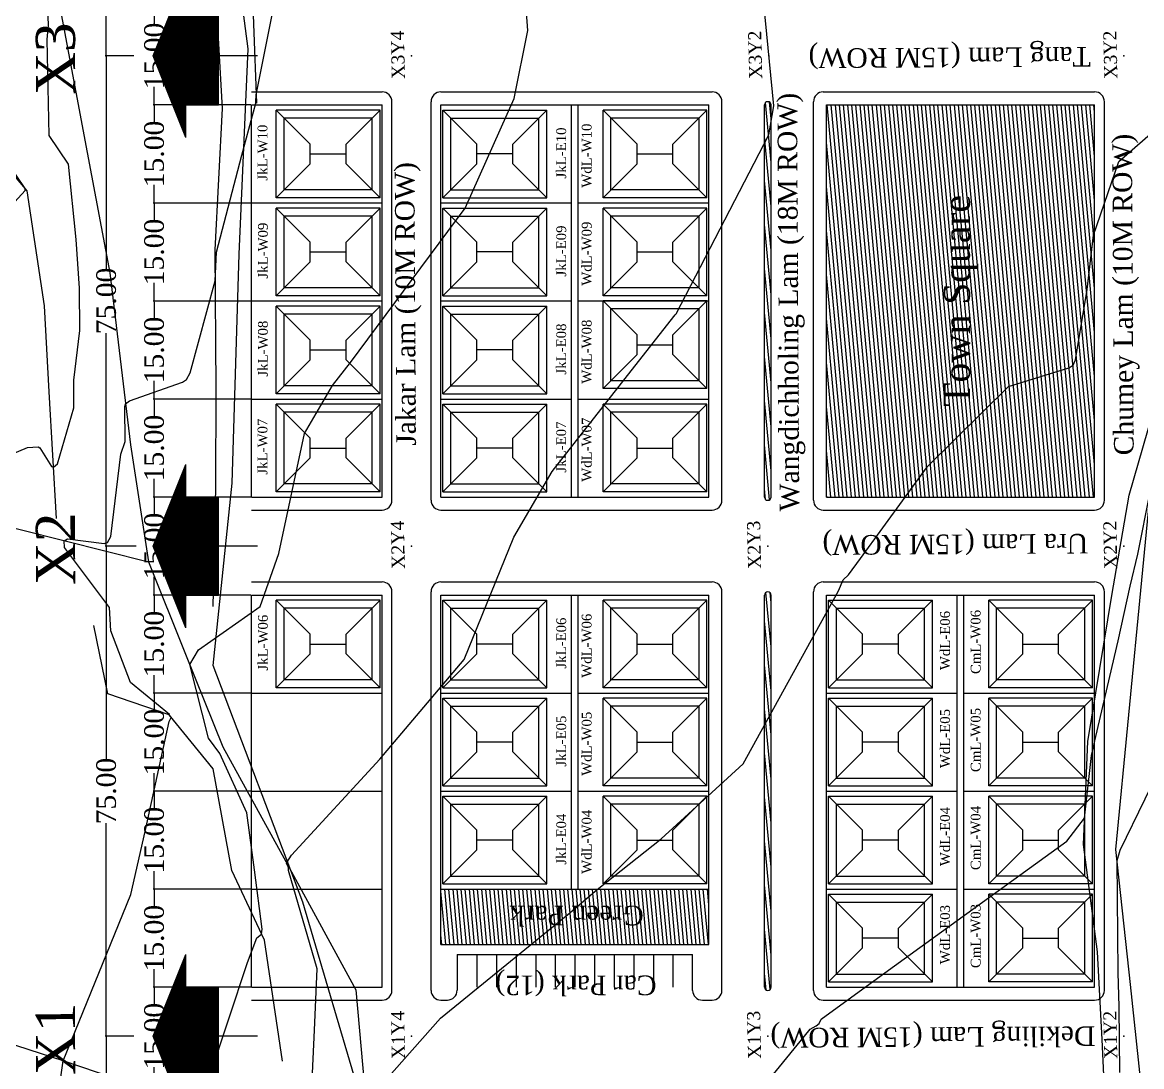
# Model space of a CAD drawing. Extents: x 15746 to 36625, y 87803 to 171760.
# Drawn here: x 19496.4 to 19667.6, y 88148.1 to 88307.9 of the extents above; entities that cross this region are included whole.
import ezdxf

# ---------------------------------------------------------------- set-up
doc = ezdxf.new("R2010")
doc.units = 0
doc.header["$LTSCALE"] = 5
doc.header["$MEASUREMENT"] = 0
for name, color, linetype in [('BOUNDARY', 7, 'FENCELINE2'), ('CONTOUR', 254, 'Continuous'), ('Demarcation', 7, 'Continuous'), ('Hatch2', 254, 'Continuous'), ('NewBuilding', 7, 'Continuous'), ('Phase1', 7, 'Continuous'), ('RELIEF', 255, 'Continuous'), ('STREAM & RIVER FRONT', 161, 'Continuous'), ('text', 7, 'Continuous')]:
    doc.layers.add(name, color=color, linetype=linetype)
doc.styles.get("Standard").update_dxf_attribs({"font": 'TIMES.TTF', "height": 3})
doc.linetypes.add('FENCELINE2', pattern='A,0.25,-0.1,[132,ltypeshp.shx,S=0.1,R=0,X=-0.1,Y=0],-0.1,1', length=1.45)
doc.dimstyles.get("Standard").update_dxf_attribs({"dimtxt": 0.2, "dimasz": 0.3, "dimexe": 0.18, "dimexo": 0.0625, "dimgap": 0.09, "dimtad": 0, "dimzin": 0, "dimdsep": 46, "dimtxsty": 'Standard', "dimblk": 'DOT', "dimcen": 0.09, "dimadec": 0, "dimazin": 0, "dimtfac": 1, "dimtofl": 0, "dimtmove": 2, "dimatfit": 2, "dimfxl": 1, "dimtolj": 1, "dimtzin": 0, "dimarcsym": 0})
pattern_1 = [(95.3223326, (108104.9439, 70465.10695), (-0.6223053866, -0.0579741825), [])]

# ---------------------------------------------------------------- blocks, each defined once
blk = doc.blocks.new('_Dot')
at = {"color": 0, "linetype": 'ByBlock', "lineweight": -2}
blk.add_line((-0.5, 0), (-1, 0), dxfattribs=at)
at = {"color": 0, "linetype": 'ByBlock', "const_width": 0.5}
blk.add_lwpolyline([(-0.25, 0, 1), (0.25, 0, 1)], format="xyb", close=True, dxfattribs=at)
blk = doc.blocks.new('*D94')
at = {"layer": 'Defpoints', "color": 0}
for p in [(19516.6, 88175.26), (19531.45, 88175.26), (19531.45, 88160.26)]:
    blk.add_point(p, dxfattribs=at)
at = {"layer": 'Demarcation', "color": 0, "lineweight": -2}
for p, q in [((19531.39, 88175.26), (19516.42, 88175.26)), ((19516.6, 88174.96), (19516.6, 88172.5)), ((19516.6, 88160.56), (19516.6, 88163.03)), ((19531.39, 88160.26), (19516.42, 88160.26))]:
    blk.add_line(p, q, dxfattribs=at)
at = {"layer": 'Demarcation', "color": 0, "lineweight": -2, "xscale": 0.3000000000000001, "yscale": 0.3000000000000001, "zscale": 0.3000000000000001}
for p, rotation in [((19516.6, 88175.26), 90), ((19516.6, 88160.26), 270)]:
    blk.add_blockref('_Dot', p, dxfattribs=dict(at, rotation=rotation))
at = {"layer": 'Demarcation', "color": 0, "insert": (19516.6, 88167.76), "char_height": 3, "attachment_point": 5, "rotation": 90}
blk.add_mtext('\\A1;15.00', dxfattribs=at)
blk = doc.blocks.new('*D95')
at = {"layer": 'Defpoints', "color": 0}
for p in [(19516.6, 88190.26), (19531.45, 88190.26), (19531.45, 88175.26)]:
    blk.add_point(p, dxfattribs=at)
at = {"layer": 'Demarcation', "color": 0, "lineweight": -2}
for p, q in [((19531.39, 88190.26), (19516.42, 88190.26)), ((19516.6, 88189.96), (19516.6, 88187.5)), ((19516.6, 88175.56), (19516.6, 88178.03)), ((19531.39, 88175.26), (19516.42, 88175.26))]:
    blk.add_line(p, q, dxfattribs=at)
at = {"layer": 'Demarcation', "color": 0, "lineweight": -2, "xscale": 0.3000000000000001, "yscale": 0.3000000000000001, "zscale": 0.3000000000000001}
for p, rotation in [((19516.6, 88190.26), 90), ((19516.6, 88175.26), 270)]:
    blk.add_blockref('_Dot', p, dxfattribs=dict(at, rotation=rotation))
at = {"layer": 'Demarcation', "color": 0, "insert": (19516.6, 88182.76), "char_height": 3, "attachment_point": 5, "rotation": 90}
blk.add_mtext('\\A1;15.00', dxfattribs=at)
blk = doc.blocks.new('*D96')
at = {"layer": 'Defpoints', "color": 0}
for p in [(19516.6, 88205.26), (19531.45, 88205.26), (19531.45, 88190.26)]:
    blk.add_point(p, dxfattribs=at)
at = {"layer": 'Demarcation', "color": 0, "lineweight": -2}
for p, q in [((19531.39, 88205.26), (19516.42, 88205.26)), ((19516.6, 88204.96), (19516.6, 88202.5)), ((19516.6, 88190.56), (19516.6, 88193.03)), ((19531.39, 88190.26), (19516.42, 88190.26))]:
    blk.add_line(p, q, dxfattribs=at)
at = {"layer": 'Demarcation', "color": 0, "lineweight": -2, "xscale": 0.3000000000000001, "yscale": 0.3000000000000001, "zscale": 0.3000000000000001}
for p, rotation in [((19516.6, 88205.26), 90), ((19516.6, 88190.26), 270)]:
    blk.add_blockref('_Dot', p, dxfattribs=dict(at, rotation=rotation))
at = {"layer": 'Demarcation', "color": 0, "insert": (19516.6, 88197.76), "char_height": 3, "attachment_point": 5, "rotation": 90}
blk.add_mtext('\\A1;15.00', dxfattribs=at)
blk = doc.blocks.new('*D97')
at = {"layer": 'Defpoints', "color": 0}
for p in [(19516.6, 88220.26), (19531.45, 88220.26), (19531.45, 88205.26)]:
    blk.add_point(p, dxfattribs=at)
at = {"layer": 'Demarcation', "color": 0, "lineweight": -2}
for p, q in [((19531.39, 88220.26), (19516.42, 88220.26)), ((19516.6, 88219.96), (19516.6, 88217.5)), ((19516.6, 88205.56), (19516.6, 88208.03)), ((19531.39, 88205.26), (19516.42, 88205.26))]:
    blk.add_line(p, q, dxfattribs=at)
at = {"layer": 'Demarcation', "color": 0, "lineweight": -2, "xscale": 0.3000000000000001, "yscale": 0.3000000000000001, "zscale": 0.3000000000000001}
for p, rotation in [((19516.6, 88220.26), 90), ((19516.6, 88205.26), 270)]:
    blk.add_blockref('_Dot', p, dxfattribs=dict(at, rotation=rotation))
at = {"layer": 'Demarcation', "color": 0, "insert": (19516.6, 88212.76), "char_height": 3, "attachment_point": 5, "rotation": 90}
blk.add_mtext('\\A1;15.00', dxfattribs=at)
blk = doc.blocks.new('*D98')
at = {"layer": 'Defpoints', "color": 0}
for p in [(19516.6, 88265.26), (19531.45, 88265.26), (19531.45, 88250.26)]:
    blk.add_point(p, dxfattribs=at)
at = {"layer": 'Demarcation', "color": 0, "lineweight": -2}
for p, q in [((19531.39, 88265.26), (19516.42, 88265.26)), ((19516.6, 88264.96), (19516.6, 88262.5)), ((19516.6, 88250.56), (19516.6, 88253.03)), ((19531.39, 88250.26), (19516.42, 88250.26))]:
    blk.add_line(p, q, dxfattribs=at)
at = {"layer": 'Demarcation', "color": 0, "lineweight": -2, "xscale": 0.3000000000000001, "yscale": 0.3000000000000001, "zscale": 0.3000000000000001}
for p, rotation in [((19516.6, 88265.26), 90), ((19516.6, 88250.26), 270)]:
    blk.add_blockref('_Dot', p, dxfattribs=dict(at, rotation=rotation))
at = {"layer": 'Demarcation', "color": 0, "insert": (19516.6, 88257.76), "char_height": 3, "attachment_point": 5, "rotation": 90}
blk.add_mtext('\\A1;15.00', dxfattribs=at)
blk = doc.blocks.new('*D99')
at = {"layer": 'Defpoints', "color": 0}
for p in [(19516.6, 88280.26), (19531.45, 88280.26), (19531.45, 88265.26)]:
    blk.add_point(p, dxfattribs=at)
at = {"layer": 'Demarcation', "color": 0, "lineweight": -2}
for p, q in [((19531.39, 88280.26), (19516.42, 88280.26)), ((19516.6, 88279.96), (19516.6, 88277.5)), ((19516.6, 88265.56), (19516.6, 88268.03)), ((19531.39, 88265.26), (19516.42, 88265.26))]:
    blk.add_line(p, q, dxfattribs=at)
at = {"layer": 'Demarcation', "color": 0, "lineweight": -2, "xscale": 0.3000000000000001, "yscale": 0.3000000000000001, "zscale": 0.3000000000000001}
for p, rotation in [((19516.6, 88280.26), 90), ((19516.6, 88265.26), 270)]:
    blk.add_blockref('_Dot', p, dxfattribs=dict(at, rotation=rotation))
at = {"layer": 'Demarcation', "color": 0, "insert": (19516.6, 88272.76), "char_height": 3, "attachment_point": 5, "rotation": 90}
blk.add_mtext('\\A1;15.00', dxfattribs=at)
blk = doc.blocks.new('*D100')
at = {"layer": 'Defpoints', "color": 0}
for p in [(19516.6, 88295.26), (19531.45, 88295.26), (19531.45, 88280.26)]:
    blk.add_point(p, dxfattribs=at)
at = {"layer": 'Demarcation', "color": 0, "lineweight": -2}
for p, q in [((19531.39, 88295.26), (19516.42, 88295.26)), ((19516.6, 88294.96), (19516.6, 88292.5)), ((19516.6, 88280.56), (19516.6, 88283.03)), ((19531.39, 88280.26), (19516.42, 88280.26))]:
    blk.add_line(p, q, dxfattribs=at)
at = {"layer": 'Demarcation', "color": 0, "lineweight": -2, "xscale": 0.3000000000000001, "yscale": 0.3000000000000001, "zscale": 0.3000000000000001}
for p, rotation in [((19516.6, 88295.26), 90), ((19516.6, 88280.26), 270)]:
    blk.add_blockref('_Dot', p, dxfattribs=dict(at, rotation=rotation))
at = {"layer": 'Demarcation', "color": 0, "insert": (19516.6, 88287.76), "char_height": 3, "attachment_point": 5, "rotation": 90}
blk.add_mtext('\\A1;15.00', dxfattribs=at)
blk = doc.blocks.new('*D112')
at = {"layer": 'Defpoints', "color": 0}
for p in [(19516.6, 88250.26), (19516.6, 88250.26), (19531.45, 88235.26)]:
    blk.add_point(p, dxfattribs=at)
at = {"layer": 'Demarcation', "color": 0, "lineweight": -2}
for p, q in [((19516.54, 88250.26), (19516.42, 88250.26)), ((19516.6, 88249.96), (19516.6, 88247.5)), ((19516.6, 88235.56), (19516.6, 88238.03)), ((19531.39, 88235.26), (19516.42, 88235.26))]:
    blk.add_line(p, q, dxfattribs=at)
at = {"layer": 'Demarcation', "color": 0, "lineweight": -2, "xscale": 0.3000000000000001, "yscale": 0.3000000000000001, "zscale": 0.3000000000000001}
for p, rotation in [((19516.6, 88250.26), 90), ((19516.6, 88235.26), 270)]:
    blk.add_blockref('_Dot', p, dxfattribs=dict(at, rotation=rotation))
at = {"layer": 'Demarcation', "color": 0, "insert": (19516.6, 88242.76), "char_height": 3, "attachment_point": 5, "rotation": 90}
blk.add_mtext('\\A1;15.00', dxfattribs=at)
blk = doc.blocks.new('*D113')
at = {"layer": 'Defpoints', "color": 0}
for p in [(19493.34, 88465.4), (19509.27, 88465.4), (19509.27, 88077)]:
    blk.add_point(p, dxfattribs=at)
at = {"layer": 'Demarcation', "color": 0, "lineweight": -2}
for p, q in [((19509.2, 88465.4), (19493.16, 88465.4)), ((19493.34, 88465.1), (19493.34, 88277.21)), ((19493.34, 88077.3), (19493.34, 88265.18)), ((19509.2, 88077), (19493.16, 88077))]:
    blk.add_line(p, q, dxfattribs=at)
at = {"layer": 'Demarcation', "color": 0, "lineweight": -2, "xscale": 0.3000000000000001, "yscale": 0.3000000000000001, "zscale": 0.3000000000000001}
for p, rotation in [((19493.34, 88465.4), 90), ((19493.34, 88077), 270)]:
    blk.add_blockref('_Dot', p, dxfattribs=dict(at, rotation=rotation))
at = {"layer": 'Demarcation', "color": 0, "insert": (19493.34, 88271.2), "char_height": 3, "attachment_point": 5, "rotation": 90}
blk.add_mtext('\\A1;389.00', dxfattribs=at)
blk = doc.blocks.new('*D101')
at = {"layer": 'Defpoints', "color": 0}
for p in [(19516.6, 88310.26), (19531.45, 88310.26), (19531.45, 88295.26)]:
    blk.add_point(p, dxfattribs=at)
at = {"layer": 'Demarcation', "color": 0, "lineweight": -2}
for p, q in [((19531.39, 88310.26), (19516.42, 88310.26)), ((19516.6, 88309.96), (19516.6, 88307.5)), ((19516.6, 88295.56), (19516.6, 88298.03)), ((19531.39, 88295.26), (19516.42, 88295.26))]:
    blk.add_line(p, q, dxfattribs=at)
at = {"layer": 'Demarcation', "color": 0, "lineweight": -2, "xscale": 0.3000000000000001, "yscale": 0.3000000000000001, "zscale": 0.3000000000000001}
for p, rotation in [((19516.6, 88310.26), 90), ((19516.6, 88295.26), 270)]:
    blk.add_blockref('_Dot', p, dxfattribs=dict(at, rotation=rotation))
at = {"layer": 'Demarcation', "color": 0, "insert": (19516.6, 88302.76), "char_height": 3, "attachment_point": 5, "rotation": 90}
blk.add_mtext('\\A1;15.00', dxfattribs=at)
blk = doc.blocks.new('*D111')
at = {"layer": 'Defpoints', "color": 0}
for p in [(19516.6, 88235.26), (19531.45, 88235.26), (19531.45, 88220.26)]:
    blk.add_point(p, dxfattribs=at)
at = {"layer": 'Demarcation', "color": 0, "lineweight": -2}
for p, q in [((19531.39, 88235.26), (19516.42, 88235.26)), ((19516.6, 88234.96), (19516.6, 88232.5)), ((19516.6, 88220.56), (19516.6, 88223.03)), ((19531.39, 88220.26), (19516.42, 88220.26))]:
    blk.add_line(p, q, dxfattribs=at)
at = {"layer": 'Demarcation', "color": 0, "lineweight": -2, "xscale": 0.3000000000000001, "yscale": 0.3000000000000001, "zscale": 0.3000000000000001}
for p, rotation in [((19516.6, 88235.26), 90), ((19516.6, 88220.26), 270)]:
    blk.add_blockref('_Dot', p, dxfattribs=dict(at, rotation=rotation))
at = {"layer": 'Demarcation', "color": 0, "insert": (19516.6, 88227.76), "char_height": 3, "attachment_point": 5, "rotation": 90}
blk.add_mtext('\\A1;15.00', dxfattribs=at)
blk = doc.blocks.new('*D93')
at = {"layer": 'Defpoints', "color": 0}
for p in [(19516.6, 88160.26), (19531.45, 88160.26), (19531.45, 88145.26)]:
    blk.add_point(p, dxfattribs=at)
at = {"layer": 'Demarcation', "color": 0, "lineweight": -2}
for p, q in [((19531.39, 88160.26), (19516.42, 88160.26)), ((19516.6, 88159.96), (19516.6, 88157.5)), ((19516.6, 88145.56), (19516.6, 88148.03)), ((19531.39, 88145.26), (19516.42, 88145.26))]:
    blk.add_line(p, q, dxfattribs=at)
at = {"layer": 'Demarcation', "color": 0, "lineweight": -2, "xscale": 0.3000000000000001, "yscale": 0.3000000000000001, "zscale": 0.3000000000000001}
for p, rotation in [((19516.6, 88160.26), 90), ((19516.6, 88145.26), 270)]:
    blk.add_blockref('_Dot', p, dxfattribs=dict(at, rotation=rotation))
at = {"layer": 'Demarcation', "color": 0, "insert": (19516.6, 88152.76), "char_height": 3, "attachment_point": 5, "rotation": 90}
blk.add_mtext('\\A1;15.00', dxfattribs=at)
blk = doc.blocks.new('wall')
at = {"layer": 'Phase1'}
for p, q in [((-5.5, 6.75), (-5.5, -6.75)), ((-5.5, 6.75), (5.5, 6.75)), ((5.5, 6.75), (5.5, -6.75)), ((-5.5, -6.75), (5.5, -6.75))]:
    blk.add_line(p, q, dxfattribs=at)
blk = doc.blocks.new('newbuilding')
at = {"layer": 'NewBuilding'}
h = blk.add_hatch(dxfattribs=at)
h.set_pattern_fill('ANSI31', color=254, scale=5, style=0)
edge = h.paths.add_edge_path()
edge.add_line((17652.16, 88529.49), (17663.16, 88529.49))
edge = h.paths.add_edge_path()
edge.add_line((17652.16, 88542.99), (17652.16, 88529.49))
edge = h.paths.add_edge_path()
edge.add_line((17663.16, 88542.99), (17663.16, 88529.49))
edge = h.paths.add_edge_path()
edge.add_line((17652.16, 88542.99), (17663.16, 88542.99))
at = {"layer": 'NewBuilding', "color": 253}
for p, q in [((17650.96, 88544.19), (17656.16, 88538.99)), ((17650.96, 88544.19), (17664.36, 88544.19)), ((17650.96, 88544.19), (17650.96, 88528.29)), ((17664.36, 88544.19), (17659.16, 88538.99)), ((17664.36, 88544.19), (17664.36, 88528.29)), ((17656.16, 88538.99), (17659.16, 88538.99)), ((17657.66, 88533.49), (17657.66, 88538.99)), ((17650.96, 88528.29), (17656.16, 88533.49)), ((17656.16, 88533.49), (17659.16, 88533.49)), ((17664.36, 88528.29), (17659.16, 88533.49)), ((17650.96, 88528.29), (17664.36, 88528.29))]:
    blk.add_line(p, q, dxfattribs=at)
at = {"layer": 'NewBuilding'}
blk.add_blockref('wall', (17657.66, 88536.24), dxfattribs=at)

msp = doc.modelspace()

# ---------------------------------------------------------------- hatches: boundary and pattern name
at = {"layer": 'Hatch2'}
h = msp.add_hatch(dxfattribs=at)
h.set_pattern_fill('ANSI31', color=3, scale=5, angle=50.32233, style=0)
h.set_pattern_definition(pattern_1)
edge = h.paths.add_edge_path()
edge.add_arc((19610.454, 88235.265), 0.5, 180, 360)
edge.add_line((19610.954, 88235.265), (19610.954, 88295.265))
edge.add_arc((19610.454, 88295.265), 0.5, 360, 540)
edge.add_line((19609.954, 88295.265), (19609.954, 88235.265))
h = msp.add_hatch(dxfattribs=at)
h.set_pattern_fill('ANSI31', color=3, scale=5, angle=50.32233, style=0)
h.set_pattern_definition(pattern_1)
h.paths.add_polyline_path([(19619.454, 88235.265), (19619.454, 88295.265), (19660.454, 88295.265), (19660.454, 88235.265)])
h = msp.add_hatch(dxfattribs=at)
h.set_pattern_fill('ANSI31', color=3, scale=5, angle=50.32233, style=0)
h.set_pattern_definition(pattern_1)
edge = h.paths.add_edge_path()
edge.add_arc((19610.454, 88160.265), 0.5, 180, 360)
edge.add_line((19610.954, 88160.265), (19610.954, 88220.265))
edge.add_arc((19610.454, 88220.265), 0.5, 0, 180)
edge.add_line((19609.954, 88220.265), (19609.954, 88160.265))
h = msp.add_hatch(dxfattribs=at)
h.set_pattern_fill('ANSI31', color=3, scale=5, angle=50.32233, style=0)
h.set_pattern_definition(pattern_1)
h.paths.add_polyline_path([(19560.454, 88175.265), (19560.454, 88166.765), (19574.201, 88166.765), (19579.877, 88171.396), (19584.427, 88175.265), (19581.454, 88175.265), (19580.454, 88175.265)])
h.paths.add_polyline_path([(19601.454, 88166.765), (19601.454, 88175.265), (19584.433, 88175.265), (19584.348, 88175.198), (19579.877, 88171.396), (19574.201, 88166.765)])
at = {"layer": 'Phase1'}
h = msp.add_hatch(dxfattribs=at)
h.set_pattern_fill('ANSI31', color=254, angle=50.32233, style=0)
h.set_pattern_definition([(95.32233263, (76475.47737, 18021.14355), (-0.12446107732, -0.0115948365), [])])
h.paths.add_polyline_path([(19521.454, 88160.265), (19526.454, 88160.265), (19526.454, 88145.265), (19521.454, 88145.265), (19521.454, 88140.265), (19516.454, 88152.765), (19521.454, 88165.265)])
h.paths.add_polyline_path([(19526.454, 88220.265), (19526.454, 88235.265), (19521.454, 88235.265), (19521.454, 88240.265), (19516.454, 88227.765), (19521.454, 88215.265), (19521.454, 88220.265)])
h.paths.add_polyline_path([(19516.454, 88302.765), (19521.454, 88315.265), (19521.454, 88310.265), (19526.454, 88310.265), (19526.454, 88295.265), (19521.454, 88295.265), (19521.454, 88290.265)])
h.paths.add_polyline_path([(19515.455, 88377.765), (19520.455, 88390.265), (19520.455, 88385.265), (19525.455, 88385.265), (19525.455, 88370.265), (19520.455, 88370.265), (19520.455, 88365.265)])

# ---------------------------------------------------------------- linework, layer by layer
at = {"layer": 'BOUNDARY'}
msp.add_lwpolyline([(19548.478, 88142.347), (19539.333, 88173.26), (19525.611, 88209.476), (19528.546, 88237.366), (19529.589, 88272.442), (19530.969, 88303.867), (19526.705, 88336.606), (19524.21, 88370.124), (19529.366, 88393.925), (19537.281, 88421.053), (19541.446, 88442.307), (19560.653, 88463.277), (19582.708, 88445.265), (19601.454, 88432.171), (19614.114, 88414.515), (19627.269, 88398.367), (19647.91, 88384.859), (19662.842, 88370.545), (19664.475, 88346.152), (19669.454, 88345.4)], dxfattribs=at)
at = {"layer": 'CONTOUR', "color": 33}
for points in [[(19480.291, 88235.711), (19497.212, 88242.851), (19498.843, 88242.966), (19499.09, 88242.799), (19500.884, 88239.957), (19501.189, 88239.833), (19501.806, 88240.352), (19504.293, 88248.913), (19504.319, 88253.128), (19505.209, 88260.749), (19505.142, 88267.23), (19504.662, 88274.666), (19503.502, 88286.197), (19500.517, 88290.611), (19500.2, 88305.297), (19500.448, 88307.498), (19499.824, 88322.74)], [(19525.061, 88146.498), (19530.882, 88164.054), (19532.303, 88167.802), (19532.989, 88168.362), (19533.03, 88168.419), (19533.127, 88169.146), (19531.924, 88178.239), (19530.774, 88186.936), (19526.63, 88196.024), (19524.914, 88198.35), (19522.041, 88209.616), (19523.38, 88211.857), (19532.807, 88218.528), (19535.645, 88226.645), (19539.578, 88244.974), (19543.873, 88252.353), (19546.615, 88255.85), (19564.163, 88279.452), (19571.648, 88296.252), (19573.738, 88306.666), (19572.515, 88323.336)], [(19499.64, 88127.853), (19502.648, 88149.001), (19502.649, 88149.006), (19502.648, 88149.007), (19513.042, 88174.442), (19515.225, 88184.091), (19518.892, 88200.924), (19519.17, 88201.522), (19519.178, 88201.575), (19519.167, 88201.601), (19518.95, 88201.883), (19518.924, 88201.985), (19512.987, 88206.899), (19509.977, 88214.775), (19509.758, 88218.359), (19502.867, 88227.533), (19502.82, 88228.576), (19503.309, 88228.85), (19508.956, 88228.141), (19509.44, 88228.304), (19509.961, 88229.219), (19511.502, 88241.811), (19512.175, 88243.78), (19512.082, 88249.106), (19512.211, 88249.519), (19512.8, 88249.993), (19520.925, 88252.84), (19521.534, 88253.264), (19522.102, 88254.278), (19525.944, 88268.366), (19526.11, 88272.76), (19529.993, 88287.589), (19532.124, 88295.532), (19532.146, 88295.816), (19532.185, 88296.83), (19536.488, 88318.264)], [(19540.814, 88147.08), (19541.119, 88153.691), (19541.506, 88163.079), (19537.159, 88178.125), (19537.123, 88178.445), (19537.091, 88178.686), (19536.844, 88179.203), (19536.835, 88179.248), (19536.867, 88179.35), (19537.58, 88180.475), (19551.126, 88195.142), (19563.995, 88210.405), (19571.621, 88229.11), (19577.471, 88239.163), (19596.076, 88262.894), (19596.316, 88263.123), (19596.453, 88263.312), (19610.641, 88290.702), (19611.368, 88295.106), (19609.833, 88310.808)], [(19548.962, 88142.587), (19560.411, 88155.512), (19579.877, 88171.396), (19584.348, 88175.198), (19594.139, 88182.944), (19606.684, 88194.445), (19621.263, 88220.922), (19622.004, 88222.571), (19622.817, 88223.342), (19624.62, 88225.843), (19634.874, 88239.955), (19647.308, 88252.188), (19656.531, 88255.032), (19657.177, 88255.463), (19657.558, 88256.255), (19659.295, 88267.047), (19660.278, 88275.32), (19664.169, 88286.59), (19676.708, 88297.557)], [(19484.898, 88269.188), (19496.862, 88282.193), (19496.861, 88282.472), (19487.392, 88296.474)], [(19599.847, 88132.865), (19616.075, 88152.742), (19616.928, 88153.807), (19617.872, 88154.318), (19618.312, 88154.722), (19618.642, 88155.355), (19628.92, 88162.847), (19656.228, 88182.58), (19658.925, 88186.123), (19659.975, 88195.705), (19660.625, 88198.619), (19664.078, 88213.272), (19665.874, 88221.619), (19667.077, 88226.541), (19668.963, 88235.984)], [(19664.327, 88147.182), (19664.198, 88157.254), (19664.086, 88162.52), (19663.913, 88179.621), (19664.369, 88181.223), (19672.01, 88196.918)]]:
    msp.add_lwpolyline(points, dxfattribs=at)
at = {"layer": 'Demarcation'}
for p, q in [((19509.266, 88303.065), (19509.266, 88335.352)), ((19513.488, 88302.765), (19509.086, 88302.765)), ((19509.266, 88302.465), (19509.266, 88270.177)), ((19532.391, 88302.765), (19520.739, 88302.765)), ((19509.266, 88228.065), (19509.266, 88260.352)), ((19513.83, 88227.765), (19509.086, 88227.765)), ((19509.266, 88227.465), (19509.266, 88195.177)), ((19532.391, 88227.765), (19520.739, 88227.765)), ((19509.266, 88153.065), (19509.266, 88185.352)), ((19513.495, 88152.765), (19509.086, 88152.765)), ((19509.266, 88152.465), (19509.266, 88119.773)), ((19532.391, 88152.765), (19520.739, 88152.765))]:
    msp.add_line(p, q, dxfattribs=at)
at = {"layer": 'Phase1', "color": 254}
for p, q in [((19516.454, 88302.765), (19521.454, 88315.265)), ((19526.454, 88295.265), (19526.454, 88310.265)), ((19521.454, 88290.265), (19516.454, 88302.765)), ((19521.454, 88290.265), (19521.454, 88295.265)), ((19521.454, 88295.265), (19526.454, 88295.265)), ((19516.454, 88227.765), (19521.454, 88240.265)), ((19521.454, 88235.265), (19521.454, 88240.265)), ((19521.454, 88235.265), (19526.454, 88235.265)), ((19526.454, 88220.265), (19526.454, 88235.265)), ((19521.454, 88215.265), (19516.454, 88227.765)), ((19521.454, 88215.265), (19521.454, 88220.265)), ((19521.454, 88220.265), (19526.454, 88220.265)), ((19531.454, 88160.265), (19531.454, 88205.265)), ((19531.454, 88190.265), (19551.454, 88190.265)), ((19531.454, 88175.265), (19551.454, 88175.265)), ((19516.454, 88152.765), (19521.454, 88165.265)), ((19521.454, 88160.265), (19521.454, 88165.265)), ((19521.454, 88160.265), (19526.454, 88160.265)), ((19526.454, 88145.265), (19526.454, 88160.265)), ((19521.454, 88140.265), (19516.454, 88152.765))]:
    msp.add_line(p, q, dxfattribs=at)
at = {"layer": 'Phase1'}
for p, q in [((19531.454, 88297.265), (19551.454, 88297.265)), ((19560.454, 88297.265), (19601.954, 88297.265)), ((19618.954, 88297.265), (19660.454, 88297.265)), ((19531.454, 88295.265), (19551.454, 88295.265)), ((19531.454, 88235.265), (19531.454, 88295.265)), ((19551.454, 88235.265), (19551.454, 88295.265)), ((19552.954, 88234.765), (19552.954, 88295.765)), ((19558.954, 88234.765), (19558.954, 88295.765)), ((19560.454, 88295.265), (19601.454, 88295.265)), ((19560.454, 88235.265), (19560.454, 88295.265)), ((19580.454, 88235.265), (19580.454, 88295.265)), ((19581.454, 88235.265), (19581.454, 88295.265)), ((19601.454, 88235.265), (19601.454, 88295.265)), ((19603.454, 88234.765), (19603.454, 88295.765)), ((19609.954, 88235.265), (19609.954, 88295.265)), ((19610.954, 88235.265), (19610.954, 88295.265)), ((19617.454, 88234.765), (19617.454, 88295.765)), ((19619.454, 88295.265), (19660.454, 88295.265)), ((19619.454, 88235.265), (19619.454, 88295.265)), ((19660.454, 88235.265), (19660.454, 88295.265)), ((19661.954, 88234.765), (19661.954, 88295.765)), ((19531.454, 88280.265), (19551.454, 88280.265)), ((19560.454, 88280.265), (19580.454, 88280.265)), ((19581.454, 88280.265), (19601.454, 88280.265)), ((19531.454, 88265.265), (19551.454, 88265.265)), ((19560.454, 88265.265), (19580.454, 88265.265)), ((19581.454, 88265.265), (19601.454, 88265.265)), ((19531.454, 88250.265), (19551.454, 88250.265)), ((19560.454, 88250.265), (19580.454, 88250.265)), ((19581.454, 88250.265), (19601.454, 88250.265)), ((19531.454, 88235.265), (19551.454, 88235.265)), ((19560.454, 88235.265), (19601.454, 88235.265)), ((19619.454, 88235.265), (19660.454, 88235.265)), ((19531.454, 88233.265), (19551.454, 88233.265)), ((19560.454, 88233.265), (19601.954, 88233.265)), ((19618.954, 88233.265), (19660.454, 88233.265)), ((19531.454, 88222.265), (19551.454, 88222.265)), ((19560.454, 88222.265), (19601.954, 88222.265)), ((19618.954, 88222.265), (19660.454, 88222.265)), ((19531.454, 88220.265), (19551.454, 88220.265)), ((19531.454, 88205.265), (19531.454, 88220.265)), ((19551.454, 88160.265), (19551.454, 88220.265)), ((19552.954, 88159.765), (19552.954, 88220.765)), ((19558.954, 88159.765), (19558.954, 88220.765)), ((19560.454, 88220.265), (19601.454, 88220.265)), ((19560.454, 88166.765), (19560.454, 88220.265)), ((19580.454, 88175.265), (19580.454, 88220.265)), ((19581.454, 88175.265), (19581.454, 88220.265)), ((19601.454, 88166.765), (19601.454, 88220.265)), ((19603.454, 88159.765), (19603.454, 88220.765)), ((19609.954, 88160.265), (19609.954, 88220.265)), ((19610.954, 88160.265), (19610.954, 88220.265)), ((19617.454, 88159.765), (19617.454, 88220.765)), ((19619.454, 88220.265), (19660.454, 88220.265)), ((19619.454, 88160.265), (19619.454, 88220.265)), ((19639.454, 88160.265), (19639.454, 88220.265)), ((19640.454, 88160.265), (19640.454, 88220.265)), ((19660.454, 88160.265), (19660.454, 88220.265)), ((19661.954, 88159.765), (19661.954, 88220.765)), ((19531.454, 88205.265), (19551.454, 88205.265)), ((19560.454, 88205.265), (19580.454, 88205.265)), ((19581.454, 88205.265), (19601.454, 88205.265)), ((19619.454, 88205.265), (19639.454, 88205.265)), ((19640.454, 88205.265), (19660.454, 88205.265)), ((19560.454, 88190.265), (19580.454, 88190.265)), ((19581.454, 88190.265), (19601.454, 88190.265)), ((19619.454, 88190.265), (19639.454, 88190.265)), ((19640.454, 88190.265), (19660.454, 88190.265)), ((19560.454, 88175.265), (19580.454, 88175.265)), ((19580.454, 88175.265), (19581.454, 88175.265)), ((19581.454, 88175.265), (19601.454, 88175.265)), ((19619.454, 88175.265), (19639.454, 88175.265)), ((19640.454, 88175.265), (19660.454, 88175.265)), ((19560.454, 88166.765), (19601.454, 88166.765)), ((19562.954, 88165.265), (19598.961, 88165.265)), ((19562.954, 88165.265), (19562.954, 88159.796)), ((19565.954, 88165.265), (19565.954, 88160.265)), ((19568.954, 88165.265), (19568.954, 88160.265)), ((19571.954, 88165.265), (19571.954, 88160.265)), ((19574.954, 88165.265), (19574.954, 88160.265)), ((19577.954, 88165.265), (19577.954, 88160.265)), ((19580.954, 88165.265), (19580.954, 88160.265)), ((19583.954, 88165.265), (19583.954, 88160.265)), ((19586.954, 88165.265), (19586.954, 88160.265)), ((19589.954, 88165.265), (19589.954, 88160.265)), ((19592.954, 88165.265), (19592.954, 88160.265)), ((19595.954, 88165.265), (19595.954, 88160.265)), ((19598.961, 88159.765), (19598.961, 88165.265)), ((19531.454, 88160.265), (19551.454, 88160.265)), ((19619.454, 88160.265), (19660.454, 88160.265)), ((19531.454, 88158.265), (19551.454, 88158.265)), ((19560.454, 88158.265), (19561.462, 88158.265)), ((19600.457, 88158.265), (19601.954, 88158.265)), ((19618.954, 88158.265), (19660.454, 88158.265))]:
    msp.add_line(p, q, dxfattribs=at)
for centre, radius, start, end in [((19551.454, 88295.765), 1.5, 0, 90), ((19560.454, 88295.765), 1.5, 90, 180), ((19601.954, 88295.765), 1.5, 0, 90), ((19618.954, 88295.765), 1.5, 90, 180), ((19660.454, 88295.765), 1.5, 0, 90), ((19610.454, 88295.265), 0.5, 360, 180), ((19610.454, 88235.265), 0.5, 180, 360), ((19551.454, 88234.765), 1.5, 270, 0), ((19560.454, 88234.765), 1.5, 180, 270), ((19601.954, 88234.765), 1.5, 270, 0), ((19618.954, 88234.765), 1.5, 180, 270), ((19660.454, 88234.765), 1.5, 270, 0), ((19551.454, 88220.765), 1.5, 0, 90), ((19560.454, 88220.765), 1.5, 90, 180), ((19601.954, 88220.765), 1.5, 0, 90), ((19618.954, 88220.765), 1.5, 90, 180), ((19660.454, 88220.765), 1.5, 0, 90), ((19610.454, 88220.265), 0.5, 0, 180), ((19551.454, 88159.765), 1.5, 270, 0), ((19560.454, 88159.765), 1.5, 180, 270), ((19561.435, 88159.787), 1.5, 270, 0), ((19600.461, 88159.765), 1.5, 180, 270), ((19601.954, 88159.765), 1.5, 270, 0), ((19610.454, 88160.265), 0.5, 180, 360), ((19618.954, 88159.765), 1.5, 180, 270), ((19660.454, 88159.765), 1.5, 270, 0)]:
    msp.add_arc(centre, radius, start, end, dxfattribs=at)
for p in [(19555.954, 88302.765), (19610.619, 88302.765), (19664.954, 88302.765), (19555.954, 88227.765), (19610.454, 88227.765), (19664.954, 88227.765), (19555.954, 88152.765), (19610.454, 88152.765), (19664.954, 88152.765)]:
    msp.add_point(p, dxfattribs=at)
at = {"layer": 'RELIEF'}
for points in [[(19543.482, 88447.529), (19540.085, 88434.197), (19541.038, 88419.586), (19532.667, 88396.191), (19533.14, 88384.588), (19529.066, 88368.682), (19528.443, 88356.15), (19529.774, 88335.203), (19531.304, 88319.879), (19532.234, 88295.55)], [(19525.6, 88218.495), (19526.038, 88236.654), (19526.079, 88251.851), (19525.905, 88273.069), (19527.033, 88294.7), (19525.926, 88314.568), (19524.546, 88329.755), (19522.445, 88352.198), (19521.094, 88372.933), (19522.546, 88384.308), (19528.636, 88399.024), (19532.155, 88417.341), (19535.978, 88441.929)], [(19501.633, 88232.003), (19500.532, 88251.363), (19499.803, 88264.543), (19497.151, 88282.127), (19483.646, 88298.146), (19483.373, 88314.838), (19483.1, 88331.529), (19482.826, 88348.22), (19482.196, 88359.994), (19481.874, 88371.86), (19479.522, 88380.175), (19474.968, 88383.53)], [(19669.989, 88123.412), (19668.16, 88140.002), (19665.944, 88160.675), (19663.727, 88181.348), (19665.701, 88201.945), (19667.674, 88222.543), (19669.648, 88243.14), (19679.463, 88261.216), (19682.579, 88274.577), (19685.696, 88287.938)], [(19662.264, 88138.091), (19661.632, 88152.228), (19660.906, 88165.678), (19658.755, 88182.078), (19659.419, 88197.829), (19663.086, 88220.19), (19665.727, 88235.539), (19670.01, 88250.396)], [(19536.214, 88148.935), (19533.485, 88167.449), (19528.486, 88178.104), (19525.601, 88193.688), (19518.903, 88201.911), (19509.518, 88205.129), (19507.383, 88215.587)]]:
    msp.add_lwpolyline(points, dxfattribs=at)
at = {"layer": 'STREAM & RIVER FRONT'}
for points in [[(19495.962, 88343.338), (19499.419, 88324.896), (19502.877, 88306.454), (19506.334, 88288.012), (19509.792, 88269.57), (19511.378, 88256.417), (19512.964, 88243.264), (19515.725, 88225.326), (19521.405, 88211.195), (19527.086, 88197.063), (19537.271, 88178.451), (19547.455, 88159.838), (19549, 88142.139), (19550.544, 88124.44), (19552.284, 88110.753), (19565.653, 88111.714), (19581.316, 88109.104), (19596.978, 88106.494), (19615.571, 88110.601), (19634.165, 88114.709), (19652.078, 88111.612), (19662.682, 88105.436), (19665.587, 88091.735), (19669.928, 88073.991)], [(19437.933, 88244.916), (19457.381, 88240.018), (19476.829, 88235.121), (19496.277, 88230.223), (19515.725, 88225.326)], [(19534.482, 88140.521), (19515.885, 88144.494), (19502.648, 88149.006), (19483.239, 88155.267), (19460.359, 88161.726), (19443.668, 88161.141), (19430.33, 88158.705), (19416.992, 88156.27), (19400.797, 88159.952), (19388.955, 88163.811), (19372.501, 88173.358), (19363.427, 88177.383)]]:
    msp.add_lwpolyline(points, dxfattribs=at)

# ---------------------------------------------------------------- block references
at = {"layer": 'Demarcation', "yscale": 0.3000000000000001, "zscale": 0.3000000000000001}
for p, xscale, rotation in [((19509.266, 88302.765), 0.3000000000000001, 270.0000000000156), ((19509.266, 88302.765), 0.3, 90.00000000001562), ((19509.266, 88227.765), 0.3000000000000001, 270.0000000000156), ((19509.266, 88227.765), 0.3, 90.00000000001562), ((19509.266, 88152.765), 0.3000000000000001, 270.0000000000156), ((19509.266, 88152.765), 0.3000000000000001, 90.00000000001558)]:
    msp.add_blockref('_Dot', p, dxfattribs=dict(at, xscale=xscale, rotation=rotation))
at = {"layer": 'Phase1', "xscale": -1, "rotation": 270.0000000001111}
for p in [(-68993.037, 70630.107), (-68943.037, 70630.107), (-68993.037, 70615.107), (-68943.037, 70615.107), (-68993.037, 70600.107), (-68943.037, 70600.907), (-68993.037, 70585.107), (-68943.037, 70585.107), (-68993.037, 70555.107), (-68943.037, 70555.107), (-68884.037, 70555.107), (-68943.037, 70540.107), (-68884.037, 70540.107), (-68943.037, 70525.107), (-68884.037, 70525.107), (-68884.037, 70510.107)]:
    msp.add_blockref('newbuilding', p, dxfattribs=at)
at = {"layer": 'Phase1', "rotation": 90}
for p in [(108104.944, 70630.107), (108104.944, 70615.107), (108104.944, 70600.107), (108104.944, 70585.107), (108104.944, 70555.107), (108163.944, 70555.107), (108104.944, 70540.107), (108163.944, 70540.107), (108104.944, 70525.107), (108163.944, 70525.107), (108163.944, 70510.107)]:
    msp.add_blockref('newbuilding', p, dxfattribs=at)

# ---------------------------------------------------------------- texts
at = {"layer": 'Demarcation', "char_height": 6, "width": 11.9196, "attachment_point": 1, "rotation": 90.32233}
for s, insert in [('X3', (19498.526, 88296.787)), ('X2', (19498.526, 88221.787)), ('X1', (19498.526, 88146.787))]:
    msp.add_mtext(s, dxfattribs=dict(at, insert=insert))
at = {"layer": 'Demarcation', "char_height": 3, "attachment_point": 5, "rotation": 90}
for insert in [(19509.266, 88265.265), (19509.266, 88190.265)]:
    msp.add_mtext('\\A1;75.00', dxfattribs=dict(at, insert=insert))
at = {"layer": 'text', "attachment_point": 1}
for s, insert, char_height, width, rotation in [('X3Y4', (19552.947, 88299.237), 2, 7.5657, 91.32233), ('X3Y2', (19607.612, 88299.237), 2, 7.5657, 91.32233), ('X3Y2', (19661.947, 88299.237), 2, 7.5657, 91.32233), ('Tang Lam (15M ROW)', (19659.866, 88301.14), 3, 43.0802, 180.32233), ('Wangdichholing Lam (18M ROW)', (19612.282, 88233.054), 3, 63.71226, 90.32233), ('Chumey Lam (10M ROW)', (19663.431, 88241.637), 3, 50.41869, 90.32233), ('Jakar Lam (10M ROW)', (19553.632, 88243.093), 3, 43.47015, 90.32233), ('Town Square', (19637.391, 88249.098), 4, 32.90354, 90.006), ('X2Y4', (19552.947, 88224.237), 2, 7.5657, 91.32233), ('X2Y3', (19607.447, 88224.237), 2, 7.5657, 91.32233), ('Ura Lam (15M ROW)', (19659.483, 88226.631), 3, 41.74254, 180.32233), ('X2Y2', (19661.947, 88224.237), 2, 7.5657, 91.32233), ('Green Park', (19591.488, 88169.709), 3, 20.49461, 180), ('Car Park (12)', (19593.446, 88159.029), 3, 25.14125, 180), ('X1Y4', (19552.947, 88149.237), 2, 7.56574, 90.8685), ('X1Y3', (19607.447, 88149.237), 2, 7.5657, 91.32233), ('X1Y2', (19661.947, 88149.237), 2, 7.5657, 91.32233), ('Dekiling Lam (15M ROW)', (19660.584, 88151.266), 3, 51.36307, 180.32233)]:
    msp.add_mtext(s, dxfattribs=dict(at, insert=insert, char_height=char_height, width=width, rotation=rotation))
at = {"layer": 'text', "char_height": 1.5, "attachment_point": 1, "rotation": 90, "line_spacing_factor": 1.5}
for s, insert, width in [('JkL-W10', (19532.409, 88283.695), 8.5648), ('JkL-E10', (19578.111, 88284.012), 8.0699), ('WdL-W10', (19582, 88282.6), 9.8102), ('JkL-W09', (19532.471, 88268.695), 8.5648), ('JkL-E09', (19578.111, 88269.012), 8.0699), ('WdL-W09', (19582, 88267.6), 9.8102), ('JkL-W08', (19532.471, 88253.695), 8.5648), ('JkL-E08', (19578.111, 88254.012), 8.0699), ('WdL-W08', (19582, 88252.6), 9.8102), ('JkL-W07', (19532.409, 88238.695), 8.5648), ('WdL-W07', (19582, 88237.6), 9.8102), ('JkL-E07', (19578.111, 88239.012), 8.0699), ('JkL-W06', (19532.471, 88208.695), 8.56485), ('JkL-E06', (19578.111, 88209.012), 8.0699), ('WdL-W06', (19582, 88207.6), 9.8102), ('WdL-E06', (19636.823, 88208.776), 8.917), ('CmL-W06', (19641.507, 88208.181), 9.8102), ('WdL-E05', (19636.823, 88193.776), 8.917), ('CmL-W05', (19641.507, 88193.181), 9.8102), ('JkL-E05', (19578.111, 88194.012), 8.0699), ('WdL-W05', (19582, 88192.6), 9.8102), ('WdL-W04', (19582, 88177.6), 9.8102), ('WdL-E04', (19636.823, 88178.776), 8.917), ('CmL-W04', (19641.507, 88178.181), 9.8102), ('JkL-E04', (19578.111, 88179.012), 8.0699), ('WdL-E03', (19636.823, 88163.776), 8.917), ('CmL-W03', (19641.507, 88163.181), 9.8102)]:
    msp.add_mtext(s, dxfattribs=dict(at, insert=insert, width=width))

# ---------------------------------------------------------------- dimensions: what is measured, and where the dimension line sits
at = {"layer": 'Demarcation'}
dim = msp.add_aligned_dim(p1=(19509.266, 88076.996), p2=(19509.266, 88465.396), distance=15.922, text='389.00', dimstyle='Standard', dxfattribs=at)
dim.commit()
dim.dimension.update_dxf_attribs({"geometry": '*D113', "text_midpoint": (19493.344, 88271.196)})
for base, p1, p2, picture, middle in [((19516.599, 88310.265), (19531.454, 88295.265), (19531.454, 88310.265), '*D101', (19516.599, 88302.765)), ((19516.599, 88295.265), (19531.454, 88280.265), (19531.454, 88295.265), '*D100', (19516.599, 88287.765)), ((19516.599, 88280.265), (19531.454, 88265.265), (19531.454, 88280.265), '*D99', (19516.599, 88272.765)), ((19516.599, 88265.265), (19531.454, 88250.265), (19531.454, 88265.265), '*D98', (19516.599, 88257.765)), ((19516.599, 88250.265), (19531.454, 88235.265), (19516.599, 88250.265), '*D112', (19516.599, 88242.765)), ((19516.599, 88220.265), (19531.454, 88205.265), (19531.454, 88220.265), '*D97', (19516.599, 88212.765)), ((19516.599, 88205.265), (19531.454, 88190.265), (19531.454, 88205.265), '*D96', (19516.599, 88197.765)), ((19516.599, 88190.265), (19531.454, 88175.265), (19531.454, 88190.265), '*D95', (19516.599, 88182.765)), ((19516.599, 88175.265), (19531.454, 88160.265), (19531.454, 88175.265), '*D94', (19516.599, 88167.765)), ((19516.599, 88160.265), (19531.454, 88145.265), (19531.454, 88160.265), '*D93', (19516.599, 88152.765))]:
    dim = msp.add_linear_dim(base=base, p1=p1, p2=p2, angle=270, dimstyle='Standard', dxfattribs=at)
    dim.commit()
    dim.dimension.update_dxf_attribs({"geometry": picture, "text_midpoint": middle})
dim = msp.add_aligned_dim(p1=(19531.454, 88220.265), p2=(19531.454, 88235.265), distance=14.855, dimstyle='Standard', dxfattribs=at)
dim.commit()
dim.dimension.update_dxf_attribs({"geometry": '*D111', "text_midpoint": (19516.599, 88227.765)})

doc.saveas('drawing.dxf')
